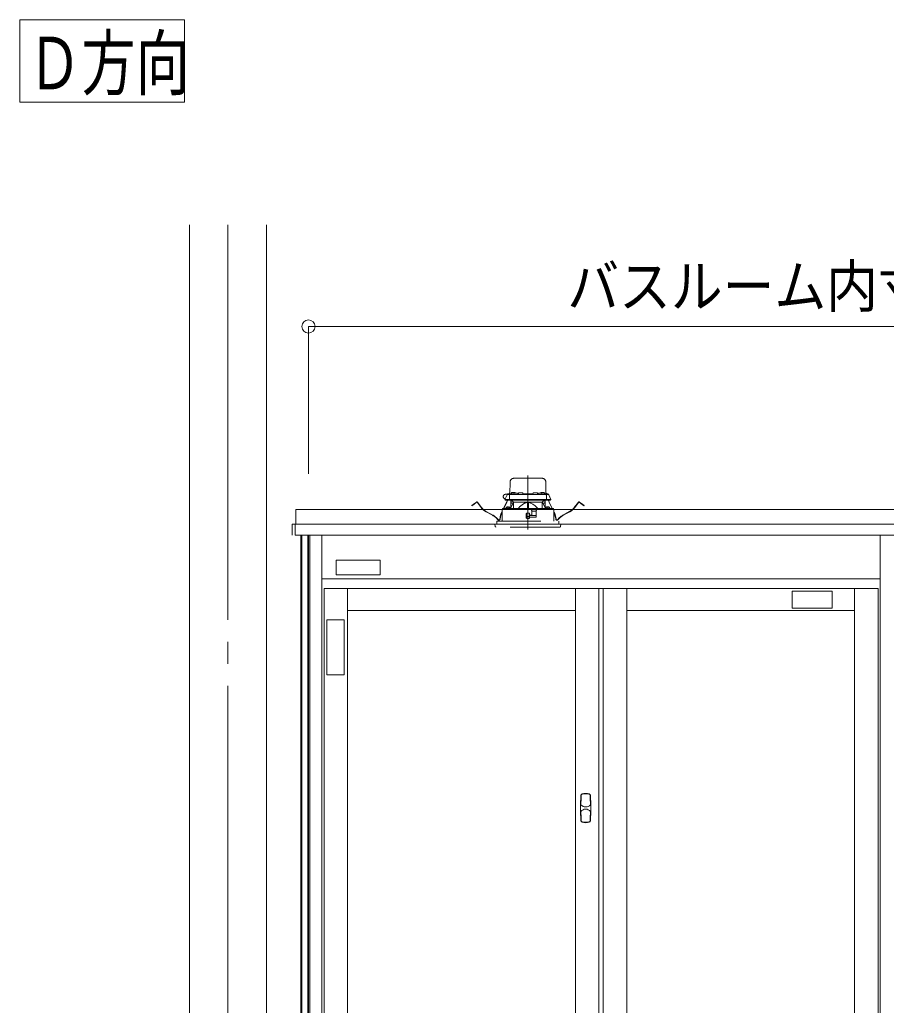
# Model space of a CAD drawing. Units: millimetres on the paper. Extents: x -305 to 305, y -152 to 152.
# Drawn here: x -139.74 to -100.27, y -46.61 to -1.71 of the extents above; entities that cross this region are included whole.
import ezdxf
from ezdxf.enums import TextEntityAlignment as Align

# ---------------------------------------------------------------- set-up
doc = ezdxf.new("R2010")
doc.units = ezdxf.units.MM
doc.linetypes.add('DASHED2', pattern=[3, 2, -1])
doc.linetypes.add('LONG_CHAIN', pattern=[21, 18, -1, 1, -1])
doc.layers.add('0-0_0', color=7, linetype='Continuous', lineweight=9)
doc.layers.add('0-1_VIEW0001', color=7, linetype='Continuous', lineweight=9)
doc.styles.add('ＭＳ ゴシック', font='')
doc.styles.get('ＭＳ ゴシック').set_extended_font_data('MS Gothic')

# ---------------------------------------------------------------- blocks, each defined once
blk = doc.blocks.new('_ORIGIN')
at = {"layer": '0-0_0'}
blk.add_line((0, 0), (-1, 0), dxfattribs=at)
blk.add_circle((0, 0), 0.5, dxfattribs=at)

msp = doc.modelspace()

# ---------------------------------------------------------------- linework, layer by layer
at = {"layer": '0-0_0'}
for p, q in [((-126.591, -22.398), (-126.591, -15.687)), ((-73.858, -15.687), (-125.991, -15.687))]:
    msp.add_line(p, q, dxfattribs=at)
at = {"layer": '0-1_VIEW0001'}
for p, q in [((-139.743, -5.461), (-139.743, -1.711)), ((-139.743, -1.711), (-132.243, -1.711)), ((-132.243, -5.461), (-132.243, -1.711)), ((-139.743, -5.461), (-132.243, -5.461)), ((-132.008, -11.053), (-132.008, -96.553)), ((-128.508, -11.053), (-128.508, -96.553)), ((-127.158, -24.687), (-127.158, -24.02)), ((-127.158, -24.02), (-72.692, -24.02)), ((-127.325, -24.687), (-72.525, -24.687)), ((-127.325, -24.687), (-127.325, -25.187)), ((-127.192, -24.687), (-127.192, -25.187)), ((-127.168, -24.687), (-127.192, -24.687)), ((-127.158, -24.687), (-127.168, -24.687)), ((-114.792, -24.687), (-114.592, -24.687)), ((-114.792, -24.687), (-114.592, -24.687)), ((-114.792, -24.687), (-114.592, -24.687)), ((-127.192, -25.187), (-72.658, -25.187)), ((-126.932, -25.187), (-126.932, -89.287)), ((-126.892, -25.187), (-126.892, -89.52)), ((-126.615, -25.187), (-126.615, -90.553)), ((-126.592, -25.187), (-126.592, -90.553)), ((-126.525, -25.187), (-126.525, -91.687)), ((-125.975, -25.187), (-125.975, -91.687)), ((-100.542, -25.187), (-100.542, -91.687)), ((-125.325, -26.323), (-125.325, -26.99)), ((-123.325, -26.323), (-125.325, -26.323)), ((-123.325, -26.99), (-123.325, -26.323)), ((-100.542, -27.187), (-125.975, -27.187)), ((-125.325, -26.99), (-123.325, -26.99)), ((-100.642, -27.62), (-125.875, -27.62)), ((-125.875, -27.62), (-125.875, -90.687)), ((-124.808, -27.62), (-124.808, -90.687)), ((-114.425, -27.62), (-114.425, -90.687)), ((-113.358, -27.62), (-113.358, -90.687)), ((-113.158, -27.62), (-113.158, -90.687)), ((-112.092, -27.62), (-112.092, -59.128)), ((-102.725, -27.743), (-102.725, -28.509)), ((-101.708, -27.62), (-101.708, -59.128)), ((-100.642, -27.62), (-100.642, -90.687)), ((-114.425, -28.62), (-124.808, -28.62)), ((-101.708, -28.62), (-112.092, -28.62)), ((-102.725, -28.509), (-104.558, -28.509)), ((-125.758, -29.047), (-125.758, -31.547)), ((-125.758, -31.547), (-124.965, -31.547))]:
    msp.add_line(p, q, dxfattribs=at)
at = {"layer": '0-1_VIEW0001', "linetype": 'LONG_CHAIN'}
for p, q in [((-130.258, -11.053), (-130.258, -106.887)), ((-116.592, -22.475), (-116.592, -24.936))]:
    msp.add_line(p, q, dxfattribs=at)
at = {"layer": '0-1_VIEW0001', "linetype": 'DASHED2'}
for p, q in [((-117.414, -23.307), (-117.405, -22.764)), ((-117.238, -22.6), (-115.945, -22.6)), ((-115.779, -22.764), (-115.769, -23.307)), ((-117.524, -23.33), (-117.613, -23.33)), ((-117.538, -23.359), (-117.526, -23.333)), ((-117.526, -23.333), (-117.522, -23.326)), ((-117.508, -23.34), (-117.397, -23.34)), ((-117.492, -23.307), (-117.23, -23.307)), ((-117.431, -23.307), (-117.43, -23.277)), ((-117.414, -23.26), (-117.413, -23.26)), ((-117.397, -23.34), (-117.275, -23.34)), ((-117.347, -23.279), (-117.35, -23.307)), ((-117.31, -23.246), (-117.312, -23.246)), ((-117.275, -23.34), (-115.908, -23.34)), ((-117.231, -23.312), (-117.233, -23.34)), ((-117.205, -23.246), (-117.206, -23.246)), ((-117.194, -23.28), (-117.195, -23.28)), ((-117.088, -23.28), (-117.09, -23.28)), ((-117.053, -23.307), (-117.028, -23.307)), ((-117.05, -23.34), (-117.052, -23.312)), ((-117.027, -23.29), (-117.028, -23.34)), ((-116.994, -23.257), (-116.856, -23.257)), ((-116.822, -23.34), (-116.822, -23.29)), ((-116.822, -23.307), (-116.361, -23.307)), ((-116.361, -23.29), (-116.362, -23.34)), ((-116.327, -23.257), (-116.189, -23.257)), ((-116.155, -23.34), (-116.156, -23.29)), ((-116.156, -23.307), (-116.13, -23.307)), ((-116.131, -23.312), (-116.133, -23.34)), ((-116.094, -23.28), (-116.095, -23.28)), ((-115.988, -23.28), (-115.99, -23.28)), ((-115.977, -23.246), (-115.978, -23.246)), ((-115.953, -23.307), (-115.691, -23.307)), ((-115.95, -23.34), (-115.952, -23.312)), ((-115.908, -23.34), (-115.786, -23.34)), ((-115.872, -23.246), (-115.873, -23.246)), ((-115.833, -23.307), (-115.836, -23.279)), ((-115.786, -23.34), (-115.676, -23.34)), ((-115.77, -23.26), (-115.77, -23.26)), ((-115.753, -23.277), (-115.752, -23.307)), ((-115.661, -23.326), (-115.658, -23.333)), ((-115.658, -23.333), (-115.645, -23.359)), ((-119.149, -23.844), (-119.07, -23.783)), ((-119.063, -23.792), (-119.142, -23.853)), ((-119.07, -23.783), (-118.935, -23.68)), ((-118.928, -23.689), (-119.063, -23.792)), ((-118.712, -23.943), (-118.904, -23.692)), ((-118.895, -23.685), (-118.702, -23.936)), ((-117.702, -23.97), (-117.566, -23.681)), ((-117.556, -23.686), (-117.689, -23.97)), ((-117.601, -23.59), (-117.619, -23.59)), ((-117.416, -23.59), (-117.601, -23.59)), ((-117.556, -23.686), (-117.566, -23.681)), ((-117.527, -23.626), (-117.556, -23.686)), ((-117.523, -23.59), (-117.538, -23.621)), ((-117.51, -23.59), (-117.527, -23.626)), ((-117.43, -23.373), (-117.434, -23.573)), ((-117.295, -23.573), (-117.434, -23.573)), ((-117.285, -23.59), (-117.416, -23.59)), ((-117.27, -23.727), (-117.386, -23.967)), ((-117.375, -23.943), (-117.375, -23.59)), ((-117.358, -23.59), (-117.358, -23.727)), ((-117.263, -23.727), (-117.358, -23.727)), ((-117.272, -23.663), (-117.345, -23.59)), ((-115.888, -23.573), (-117.295, -23.573)), ((-115.898, -23.59), (-117.285, -23.59)), ((-117.242, -23.966), (-117.242, -23.693)), ((-116.617, -23.693), (-116.617, -23.96)), ((-116.567, -23.693), (-116.567, -23.96)), ((-115.942, -23.966), (-115.942, -23.693)), ((-115.825, -23.727), (-115.92, -23.727)), ((-115.797, -23.967), (-115.913, -23.727)), ((-115.838, -23.59), (-115.911, -23.663)), ((-115.768, -23.59), (-115.898, -23.59)), ((-115.749, -23.573), (-115.888, -23.573)), ((-115.825, -23.727), (-115.825, -23.59)), ((-115.808, -23.59), (-115.808, -23.943)), ((-115.582, -23.59), (-115.768, -23.59)), ((-115.753, -23.373), (-115.749, -23.573)), ((-115.749, -23.573), (-115.582, -23.573)), ((-115.656, -23.626), (-115.673, -23.59)), ((-115.645, -23.621), (-115.66, -23.59)), ((-115.645, -23.359), (-115.546, -23.573)), ((-115.645, -23.621), (-115.617, -23.681)), ((-115.617, -23.681), (-115.628, -23.686)), ((-115.494, -23.97), (-115.628, -23.686)), ((-115.617, -23.681), (-115.482, -23.97)), ((-115.546, -23.573), (-115.582, -23.573)), ((-115.564, -23.59), (-115.582, -23.59)), ((-114.481, -23.936), (-114.288, -23.685)), ((-114.279, -23.692), (-114.472, -23.943)), ((-114.121, -23.792), (-114.255, -23.689)), ((-114.248, -23.68), (-114.113, -23.783)), ((-114.041, -23.853), (-114.121, -23.792)), ((-114.113, -23.783), (-114.034, -23.844)), ((-119.142, -23.853), (-119.149, -23.844)), ((-118.204, -24.286), (-118.497, -24.127)), ((-118.491, -24.117), (-118.198, -24.276)), ((-117.789, -24.156), (-117.764, -24.103)), ((-117.764, -24.13), (-117.779, -24.161)), ((-117.764, -24.027), (-117.765, -24.553)), ((-117.741, -23.97), (-117.757, -23.987)), ((-117.757, -23.987), (-117.757, -24.027)), ((-117.741, -23.97), (-116.592, -23.96)), ((-117.582, -23.94), (-117.584, -23.968)), ((-117.584, -23.968), (-117.401, -23.968)), ((-117.545, -23.908), (-117.546, -23.908)), ((-117.439, -23.908), (-117.441, -23.908)), ((-117.401, -23.968), (-117.403, -23.94)), ((-116.667, -24.2), (-116.665, -24.42)), ((-116.522, -24.193), (-116.66, -24.193)), ((-116.659, -24.345), (-116.66, -24.194)), ((-116.592, -23.96), (-115.442, -23.97)), ((-116.592, -24.193), (-116.592, -24.343)), ((-116.524, -24.345), (-116.523, -24.193)), ((-116.515, -24.239), (-116.515, -24.2)), ((-116.448, -24.027), (-116.182, -24.027)), ((-116.216, -24.093), (-116.415, -24.093)), ((-116.221, -24.377), (-116.216, -24.061)), ((-116.215, -24.06), (-116.202, -24.047)), ((-116.215, -24.37), (-116.215, -24.06)), ((-115.78, -23.94), (-115.782, -23.968)), ((-115.782, -23.968), (-115.599, -23.968)), ((-115.743, -23.908), (-115.744, -23.908)), ((-115.637, -23.908), (-115.638, -23.908)), ((-115.599, -23.968), (-115.601, -23.94)), ((-115.426, -23.987), (-115.442, -23.97)), ((-115.426, -24.027), (-115.426, -23.987)), ((-115.418, -24.553), (-115.419, -24.027)), ((-115.419, -24.103), (-115.394, -24.156)), ((-115.405, -24.161), (-115.419, -24.13)), ((-114.985, -24.276), (-114.692, -24.117)), ((-114.687, -24.127), (-114.98, -24.286)), ((-114.034, -23.844), (-114.041, -23.853)), ((-115.092, -24.687), (-118.092, -24.687)), ((-118.092, -24.687), (-118.083, -24.79)), ((-118.002, -24.553), (-115.182, -24.553)), ((-118.002, -24.553), (-118.002, -24.687)), ((-117.872, -24.461), (-117.858, -24.375)), ((-117.846, -24.377), (-117.861, -24.463)), ((-116.659, -24.29), (-116.666, -24.29)), ((-116.592, -24.343), (-116.659, -24.345)), ((-116.658, -24.41), (-116.659, -24.345)), ((-116.592, -24.41), (-116.658, -24.41)), ((-116.658, -24.427), (-116.522, -24.427)), ((-116.524, -24.345), (-116.592, -24.343)), ((-116.525, -24.41), (-116.592, -24.41)), ((-116.525, -24.41), (-116.524, -24.345)), ((-116.22, -24.29), (-116.524, -24.29)), ((-116.515, -24.42), (-116.515, -24.387)), ((-116.485, -24.274), (-116.512, -24.246)), ((-116.505, -24.377), (-116.222, -24.377)), ((-116.425, -24.277), (-116.477, -24.277)), ((-115.322, -24.463), (-115.337, -24.377)), ((-115.325, -24.375), (-115.311, -24.461)), ((-115.182, -24.687), (-115.182, -24.553)), ((-115.101, -24.79), (-115.092, -24.687))]:
    msp.add_line(p, q, dxfattribs=at)
for points in [[(-117.247, -23.242), (-117.247, -23.246), (-117.27, -23.246), (-117.27, -23.242)], [(-117.13, -23.275), (-117.13, -23.28), (-117.153, -23.28), (-117.153, -23.275)], [(-116.03, -23.275), (-116.03, -23.28), (-116.053, -23.28), (-116.053, -23.275)], [(-115.913, -23.242), (-115.913, -23.246), (-115.937, -23.246), (-115.937, -23.242)], [(-117.434, -23.573), (-117.601, -23.573), (-117.638, -23.573), (-117.538, -23.359)], [(-117.566, -23.681), (-117.538, -23.621), (-117.527, -23.626)], [(-117.272, -23.663), (-117.242, -23.693), (-116.617, -23.693)], [(-117.263, -23.727), (-117.261, -23.723), (-117.259, -23.719), (-117.257, -23.715), (-117.255, -23.71), (-117.253, -23.706), (-117.251, -23.702), (-117.249, -23.698), (-117.247, -23.694), (-117.245, -23.69)], [(-116.617, -23.704), (-116.643, -23.707), (-116.668, -23.711), (-116.694, -23.718), (-116.719, -23.726), (-116.743, -23.736), (-116.766, -23.747), (-116.789, -23.76), (-116.812, -23.773), (-116.834, -23.788), (-116.855, -23.803), (-116.876, -23.819), (-116.896, -23.835), (-116.916, -23.853), (-116.935, -23.87), (-116.954, -23.888), (-116.972, -23.907), (-116.99, -23.926), (-117.008, -23.945), (-117.026, -23.964)], [(-116.567, -23.693), (-116.592, -23.693), (-116.617, -23.693)], [(-116.567, -23.693), (-115.942, -23.693), (-115.911, -23.663)], [(-116.157, -23.964), (-116.177, -23.943), (-116.197, -23.921), (-116.217, -23.9), (-116.238, -23.88), (-116.26, -23.86), (-116.281, -23.84), (-116.304, -23.822), (-116.327, -23.804), (-116.351, -23.787), (-116.375, -23.771), (-116.4, -23.756), (-116.426, -23.742), (-116.453, -23.731), (-116.481, -23.721), (-116.509, -23.713), (-116.538, -23.708), (-116.567, -23.704)], [(-115.938, -23.69), (-115.936, -23.694), (-115.934, -23.698), (-115.932, -23.702), (-115.93, -23.706), (-115.928, -23.71), (-115.926, -23.715), (-115.924, -23.719), (-115.922, -23.723), (-115.92, -23.727)], [(-115.628, -23.686), (-115.656, -23.626), (-115.645, -23.621)], [(-116.424, -24.052), (-116.448, -24.027), (-117.764, -24.027)], [(-117.757, -23.987), (-117.746, -23.987), (-117.735, -23.986), (-117.723, -23.986), (-117.71, -23.986), (-117.695, -23.986), (-117.679, -23.986), (-117.662, -23.986), (-117.644, -23.986), (-117.625, -23.985), (-117.605, -23.985), (-117.583, -23.985), (-117.561, -23.985), (-117.537, -23.985), (-117.513, -23.985), (-117.487, -23.984), (-117.461, -23.984), (-117.434, -23.984), (-117.406, -23.984), (-117.377, -23.983), (-117.347, -23.983), (-117.316, -23.983), (-117.285, -23.983), (-117.253, -23.982), (-117.22, -23.982), (-117.186, -23.982), (-117.152, -23.981), (-117.118, -23.981), (-117.082, -23.981), (-117.047, -23.981), (-117.01, -23.98), (-116.974, -23.98), (-116.937, -23.98), (-116.899, -23.979), (-116.862, -23.979), (-116.824, -23.979), (-116.785, -23.978), (-116.747, -23.978), (-116.708, -23.978), (-116.669, -23.977)], [(-117.481, -23.904), (-117.481, -23.908), (-117.504, -23.908), (-117.504, -23.904)], [(-116.669, -23.977), (-116.63, -23.977), (-116.592, -23.977), (-116.555, -23.977), (-116.517, -23.977), (-116.48, -23.978), (-116.444, -23.978), (-116.407, -23.978), (-116.37, -23.978), (-116.334, -23.979), (-116.298, -23.979), (-116.262, -23.979), (-116.227, -23.98), (-116.191, -23.98), (-116.157, -23.98), (-116.122, -23.981), (-116.088, -23.981), (-116.055, -23.981), (-116.022, -23.981), (-115.99, -23.982), (-115.958, -23.982), (-115.927, -23.982), (-115.896, -23.983), (-115.866, -23.983), (-115.837, -23.983), (-115.808, -23.983), (-115.781, -23.984), (-115.754, -23.984), (-115.728, -23.984), (-115.702, -23.984), (-115.678, -23.984), (-115.654, -23.985), (-115.632, -23.985), (-115.61, -23.985), (-115.589, -23.985), (-115.569, -23.985), (-115.55, -23.986), (-115.532, -23.986), (-115.515, -23.986), (-115.499, -23.986)], [(-116.424, -24.052), (-116.415, -24.06), (-116.415, -24.267)], [(-115.42, -24.027), (-116.182, -24.027), (-116.202, -24.047)], [(-115.679, -23.904), (-115.679, -23.908), (-115.702, -23.908), (-115.702, -23.904)], [(-115.499, -23.986), (-115.484, -23.986), (-115.471, -23.986), (-115.458, -23.986), (-115.447, -23.986), (-115.436, -23.987), (-115.426, -23.987)], [(-115.134, -24.82), (-115.397, -24.82), (-118.049, -24.82)]]:
    msp.add_lwpolyline(points, dxfattribs=at)
at = {"layer": '0-1_VIEW0001'}
for points in [[(-104.558, -28.509), (-104.558, -27.743), (-102.725, -27.743)], [(-124.965, -31.547), (-124.965, -29.047), (-125.758, -29.047)]]:
    msp.add_lwpolyline(points, dxfattribs=at)
at = {"layer": '0-1_VIEW0001', "linetype": 'DASHED2'}
for centre, radius, start, end in [((-117.238, -22.767), 0.167, 90, 179), ((-115.945, -22.767), 0.167, 1, 90), ((-117.613, -23.433), 0.103, 90, 266.0403), ((-117.508, -23.373), 0.0333, 90, 155), ((-117.492, -23.34), 0.0333, 90, 155), ((-117.414, -23.277), 0.0167, 90, 179), ((-117.397, -23.373), 0.0333, 90, 179), ((-117.314, -23.281), 0.0333, 106.257, 175), ((-117.258, -23.473), 0.233, 103.213, 106.257), ((-117.258, -23.473), 0.233, 96.6191, 102.9038), ((-117.268, -23.432), 0.191, 92.1725, 95.2877), ((-117.278, -23.284), 0.0425, 78.7519, 85.3302), ((-117.238, -23.284), 0.0425, 94.6698, 101.2481), ((-117.249, -23.432), 0.191, 84.7123, 87.8275), ((-117.258, -23.473), 0.233, 77.0962, 83.3809), ((-117.198, -23.315), 0.0333, 106.257, 175), ((-117.142, -23.507), 0.233, 103.213, 106.257), ((-117.258, -23.473), 0.233, 73.743, 76.787), ((-117.142, -23.507), 0.233, 96.6191, 102.9038), ((-117.202, -23.281), 0.0333, 10.4216, 73.743), ((-117.151, -23.466), 0.191, 92.1725, 95.2877), ((-117.162, -23.317), 0.0425, 78.7519, 85.3302), ((-117.122, -23.317), 0.0425, 94.6698, 101.2481), ((-117.132, -23.466), 0.191, 84.7123, 87.8275), ((-117.142, -23.507), 0.233, 77.0962, 83.3809), ((-117.142, -23.507), 0.233, 73.743, 76.787), ((-117.086, -23.315), 0.0333, 5, 73.743), ((-116.994, -23.29), 0.0333, 90, 179), ((-116.856, -23.29), 0.0333, 1, 90), ((-116.327, -23.29), 0.0333, 90, 179), ((-116.189, -23.29), 0.0333, 1, 90), ((-116.098, -23.315), 0.0333, 106.257, 175), ((-116.042, -23.507), 0.233, 103.213, 106.257), ((-116.042, -23.507), 0.233, 96.6191, 102.9038), ((-116.051, -23.466), 0.191, 92.1725, 95.2877), ((-116.062, -23.317), 0.0425, 78.7519, 85.3302), ((-116.022, -23.317), 0.0425, 94.6698, 101.2481), ((-116.032, -23.466), 0.191, 84.7123, 87.8275), ((-116.042, -23.507), 0.233, 77.0962, 83.3809), ((-115.981, -23.281), 0.0333, 106.257, 169.5784), ((-115.925, -23.473), 0.233, 103.213, 106.257), ((-116.042, -23.507), 0.233, 73.743, 76.787), ((-115.925, -23.473), 0.233, 96.6191, 102.9038), ((-115.986, -23.315), 0.0333, 5, 73.743), ((-115.934, -23.432), 0.191, 92.1725, 95.2877), ((-115.945, -23.284), 0.0425, 78.7519, 85.3302), ((-115.905, -23.284), 0.0425, 94.6698, 101.2481), ((-115.916, -23.432), 0.191, 84.7123, 87.8275), ((-115.925, -23.473), 0.233, 77.0962, 83.3809), ((-115.925, -23.473), 0.233, 73.743, 76.787), ((-115.869, -23.281), 0.0333, 5, 73.743), ((-115.786, -23.373), 0.0333, 1, 90), ((-115.77, -23.277), 0.0167, 1, 90), ((-115.691, -23.34), 0.0333, 25, 90), ((-115.676, -23.373), 0.0333, 25, 90), ((-118.918, -23.702), 0.0283, 37.5, 127.5), ((-118.918, -23.702), 0.0167, 37.5, 127.5), ((-117.619, -23.573), 0.0167, 180, 270), ((-117.416, -23.573), 0.0167, 180, 270), ((-115.768, -23.573), 0.0167, 270, 0), ((-115.564, -23.573), 0.0167, 270, 0), ((-114.266, -23.702), 0.0283, 52.5, 142.5), ((-114.266, -23.702), 0.0167, 52.5, 142.5), ((-118.172, -23.529), 0.68, 217.5, 241.5071), ((-118.172, -23.529), 0.668, 217.5, 241.5071), ((-117.025, -24.516), 0.845, 154.8169, 170.4453), ((-117.025, -24.516), 0.833, 154.8169, 170.4453), ((-117.549, -23.943), 0.0333, 106.257, 175), ((-117.493, -24.135), 0.233, 103.213, 106.257), ((-117.493, -24.135), 0.233, 96.6191, 102.9038), ((-117.502, -24.094), 0.191, 92.1725, 95.2877), ((-117.513, -23.945), 0.0425, 78.7519, 85.3302), ((-117.473, -23.945), 0.0425, 94.6698, 101.2481), ((-117.483, -24.094), 0.191, 84.7123, 87.8275), ((-117.493, -24.135), 0.233, 77.0962, 83.3809), ((-117.493, -24.135), 0.233, 73.743, 76.787), ((-117.437, -23.943), 0.0333, 5, 73.743), ((-116.505, -24.239), 0.01, 180, 225), ((-115.747, -23.943), 0.0333, 106.257, 175), ((-115.691, -24.135), 0.233, 103.213, 106.257), ((-115.691, -24.135), 0.233, 96.6191, 102.9038), ((-115.7, -24.094), 0.191, 92.1725, 95.2877), ((-115.71, -23.945), 0.0425, 78.7519, 85.3302), ((-115.671, -23.945), 0.0425, 94.6698, 101.2481), ((-115.681, -24.094), 0.191, 84.7123, 87.8275), ((-115.691, -24.135), 0.233, 77.0962, 83.3809), ((-115.691, -24.135), 0.233, 73.743, 76.787), ((-115.635, -23.943), 0.0333, 5, 73.743), ((-116.159, -24.516), 0.833, 9.5547, 25.1831), ((-116.159, -24.516), 0.845, 9.5547, 25.1831), ((-115.011, -23.529), 0.668, 298.4929, 322.5), ((-115.011, -23.529), 0.68, 298.4929, 322.5), ((-118.585, -24.989), 0.8, 38.6927, 61.5071), ((-118.585, -24.989), 0.812, 38.6927, 61.5071), ((-117.917, -24.453), 0.0567, 218.6927, 350.4453), ((-117.917, -24.453), 0.045, 218.6927, 350.4453), ((-116.505, -24.387), 0.01, 90, 180), ((-116.477, -24.267), 0.01, 225, 270), ((-116.425, -24.267), 0.01, 270, 0), ((-115.267, -24.453), 0.0567, 189.5547, 321.3073), ((-115.267, -24.453), 0.045, 189.5547, 321.3073), ((-114.598, -24.989), 0.812, 118.4929, 141.3073), ((-114.598, -24.989), 0.8, 118.4929, 141.3073), ((-118.049, -24.787), 0.0333, 185, 270), ((-115.134, -24.787), 0.0333, 270, 355)]:
    msp.add_arc(centre, radius, start, end, dxfattribs=at)
at = {"layer": '0-1_VIEW0001'}
for centre, radius, start, end in [((-102.153, -37.62), 12.042, 177.2748, 182.7252), ((-114.098, -37.052), 0.0833, 102.3583, 177.2748), ((-102.153, -37.62), 12.024, 177.2748, 179.2805), ((-114.098, -37.052), 0.0653, 102.3583, 177.2748), ((-113.962, -37.674), 0.721, 77.6417, 102.3583), ((-113.962, -37.674), 0.703, 77.6417, 102.3583), ((-113.825, -37.052), 0.0653, 2.7252, 77.6417), ((-113.825, -37.052), 0.0833, 2.7252, 77.6417), ((-125.77, -37.62), 12.024, 0.7194, 2.7252), ((-125.77, -37.62), 12.042, 357.2749, 2.7252), ((-113.961, -37.297), 0.275, 218.5793, 321.0262), ((-113.962, -37.946), 0.275, 38.7559, 141.1827), ((-102.153, -37.62), 12.024, 180.7194, 182.7252), ((-125.77, -37.62), 12.024, 357.2749, 359.2698), ((-114.098, -38.189), 0.0833, 182.7252, 257.6417), ((-114.098, -38.189), 0.0653, 182.7252, 257.6417), ((-113.962, -37.566), 0.721, 257.6417, 282.3583), ((-113.962, -37.566), 0.703, 257.6417, 282.3583), ((-113.825, -38.189), 0.0653, 282.3583, 357.2749), ((-113.825, -38.189), 0.0833, 282.3583, 357.2749)]:
    msp.add_arc(centre, radius, start, end, dxfattribs=at)

# ---------------------------------------------------------------- block references
at = {"layer": '0-0_0', "xscale": 0.6, "yscale": 0.6, "rotation": 180}
msp.add_blockref('_ORIGIN', (-126.591, -15.687), dxfattribs=at)

# ---------------------------------------------------------------- texts
at = {"layer": '0-0_0', "style": 'ＭＳ ゴシック', "width": 0.9}
msp.add_text('バスルーム内寸\u3000１６００', height=1.921, dxfattribs=at).set_placement((-114.798, -15.387), align=Align.BOTTOM_LEFT)
at = {"layer": '0-1_VIEW0001', "style": 'ＭＳ ゴシック', "width": 0.75}
msp.add_text('Ｄ方向', height=2.405, dxfattribs=at).set_placement((-139.387, -5.61), align=Align.BOTTOM_LEFT)

doc.saveas('drawing.dxf')
